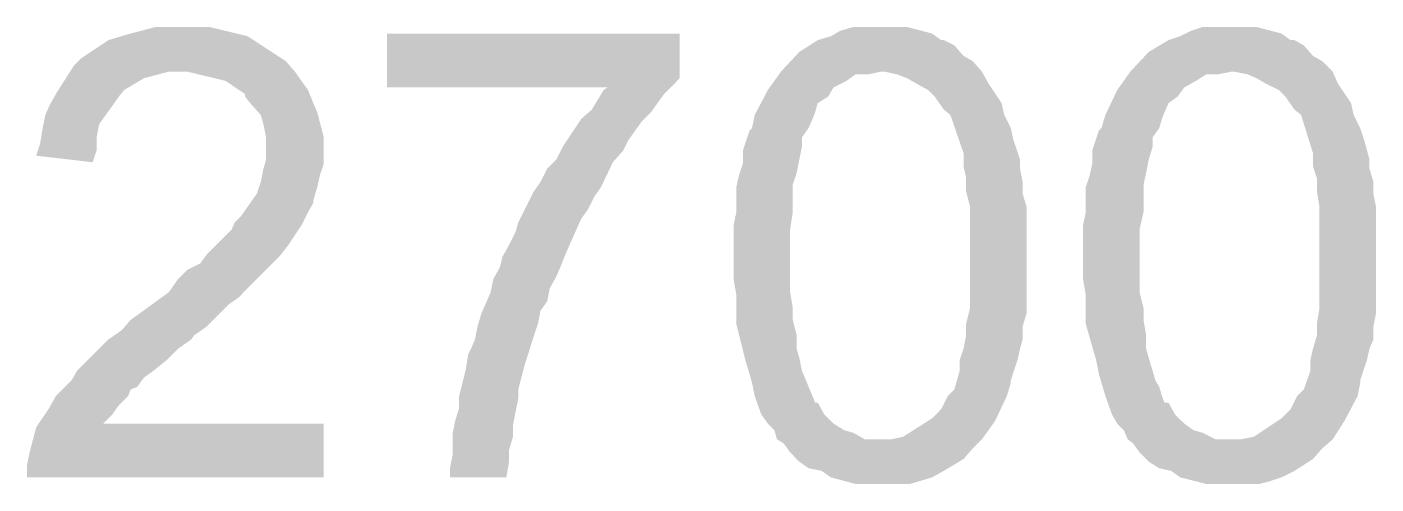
# Model space of a CAD drawing. Header units: feet. Extents: x -99009 to 3252343, y -11094690 to 9035152.
# Drawn here: x 1651759.11 to 1651777.22, y -1995805.01 to -1995798.87 of the extents above; entities that cross this region are included whole.
import ezdxf

# ---------------------------------------------------------------- set-up
doc = ezdxf.new("R2010")
doc.units = ezdxf.units.FT
doc.layers.add('H', color=7, linetype='Continuous', lineweight=0)

msp = doc.modelspace()

# ---------------------------------------------------------------- hatches: boundary and pattern name
at = {"layer": 'H', "linetype": 'Continuous'}
for points in [[(1651759.98978, -1995800.69088), (1651759.23078, -1995800.60288), (1651759.28378, -1995800.44388), (1651759.31878, -1995800.23188), (1651759.35478, -1995800.05588), (1651759.40778, -1995799.93288), (1651759.49578, -1995799.77388), (1651759.74278, -1995799.38588), (1651759.83078, -1995799.29788), (1651760.20078, -1995799.05088), (1651760.37778, -1995798.99788), (1651760.50078, -1995798.96188), (1651760.83578, -1995798.87388), (1651761.55878, -1995798.87388), (1651762.07078, -1995798.99788), (1651762.58278, -1995799.33288), (1651762.70578, -1995799.47388), (1651761.01278, -1995799.47388), (1651760.67778, -1995799.56188), (1651760.41278, -1995799.72088), (1651760.34178, -1995799.80888), (1651760.25378, -1995799.93288), (1651760.16578, -1995800.05588), (1651760.07778, -1995800.17888), (1651760.04278, -1995800.35588), (1651760.04278, -1995800.53188), (1651759.98978, -1995800.69088)], [(1651770.23778, -1995805.01288), (1651769.90278, -1995804.92388), (1651769.77878, -1995804.83588), (1651769.60278, -1995804.80088), (1651769.47878, -1995804.71288), (1651769.35578, -1995804.58888), (1651769.26778, -1995804.46588), (1651770.57278, -1995804.41288), (1651770.71378, -1995804.41288), (1651770.87278, -1995804.37788), (1651771.26078, -1995804.13088), (1651771.38378, -1995804.00688), (1651771.47278, -1995803.83088), (1651771.56078, -1995803.74288), (1651771.63078, -1995803.49588), (1651771.63078, -1995803.35388), (1651771.68378, -1995803.19588), (1651771.71878, -1995803.01888), (1651771.71878, -1995802.86088), (1651771.77178, -1995802.64888), (1651771.77178, -1995801.29088), (1651771.71878, -1995801.07888), (1651771.71878, -1995800.90288), (1651771.68378, -1995800.74388), (1651771.68378, -1995800.56788), (1651771.50778, -1995800.05588), (1651771.41978, -1995799.98488), (1651771.29578, -1995799.80888), (1651771.20778, -1995799.72088), (1651771.04878, -1995799.63288), (1651770.92578, -1995799.56188), (1651770.78478, -1995799.50888), (1651770.62578, -1995799.47388), (1651769.23178, -1995799.47388), (1651769.47878, -1995799.20888), (1651769.72578, -1995799.05088), (1651769.90278, -1995798.99788), (1651770.02578, -1995798.92688), (1651770.20278, -1995798.87388), (1651770.92578, -1995798.87388), (1651771.26078, -1995798.96188), (1651771.38378, -1995799.05088), (1651771.41978, -1995799.05088), (1651771.56078, -1995799.12088), (1651771.68378, -1995799.26188), (1651771.80778, -1995799.33288), (1651771.93078, -1995799.47388), (1651772.01878, -1995799.63288), (1651772.19578, -1995799.89688), (1651772.23078, -1995800.05588), (1651772.31878, -1995800.23188), (1651772.35378, -1995800.39088), (1651772.44278, -1995800.65588), (1651772.44278, -1995800.77888), (1651772.47778, -1995800.95588), (1651772.47778, -1995801.11388), (1651772.53078, -1995801.29088), (1651772.53078, -1995802.71888), (1651772.47778, -1995802.89588), (1651772.47778, -1995803.07188), (1651772.44278, -1995803.19588), (1651772.40678, -1995803.35388), (1651772.31878, -1995803.61888), (1651772.31878, -1995803.65388), (1651772.26578, -1995803.83088), (1651772.10778, -1995804.16588), (1651771.93078, -1995804.41288), (1651771.80778, -1995804.53588), (1651771.68378, -1995804.67688), (1651771.41978, -1995804.83588), (1651771.26078, -1995804.92388), (1651771.08378, -1995804.97688), (1651770.96078, -1995805.01288), (1651770.23778, -1995805.01288)], [(1651774.94678, -1995805.01288), (1651774.59478, -1995804.92388), (1651774.47078, -1995804.83588), (1651774.31178, -1995804.80088), (1651774.17078, -1995804.71288), (1651774.04778, -1995804.58888), (1651773.95978, -1995804.46588), (1651775.28278, -1995804.41288), (1651775.40578, -1995804.41288), (1651775.58178, -1995804.37788), (1651775.95278, -1995804.13088), (1651776.07578, -1995804.00688), (1651776.16378, -1995803.83088), (1651776.25278, -1995803.74288), (1651776.34078, -1995803.49588), (1651776.34078, -1995803.35388), (1651776.37578, -1995803.19588), (1651776.42878, -1995803.01888), (1651776.42878, -1995802.86088), (1651776.46378, -1995802.64888), (1651776.46378, -1995801.29088), (1651776.42878, -1995801.07888), (1651776.42878, -1995800.90288), (1651776.37578, -1995800.74388), (1651776.37578, -1995800.56788), (1651776.21678, -1995800.05588), (1651776.12878, -1995799.98488), (1651776.00578, -1995799.80888), (1651775.91778, -1995799.72088), (1651775.74078, -1995799.63288), (1651775.61778, -1995799.56188), (1651775.49378, -1995799.50888), (1651775.31778, -1995799.47388), (1651773.92378, -1995799.47388), (1651774.17078, -1995799.20888), (1651774.43578, -1995799.05088), (1651774.59478, -1995798.99788), (1651774.73578, -1995798.92688), (1651774.89378, -1995798.87388), (1651775.61778, -1995798.87388), (1651775.95278, -1995798.96188), (1651776.07578, -1995799.05088), (1651776.12878, -1995799.05088), (1651776.25278, -1995799.12088), (1651776.37578, -1995799.26188), (1651776.49978, -1995799.33288), (1651776.64078, -1995799.47388), (1651776.71078, -1995799.63288), (1651776.88778, -1995799.89688), (1651776.92278, -1995800.05588), (1651777.01078, -1995800.23188), (1651777.06378, -1995800.39088), (1651777.13478, -1995800.65588), (1651777.13478, -1995800.77888), (1651777.18778, -1995800.95588), (1651777.18778, -1995801.11388), (1651777.22278, -1995801.29088), (1651777.22278, -1995802.71888), (1651777.18778, -1995802.89588), (1651777.18778, -1995803.07188), (1651777.13478, -1995803.19588), (1651777.09878, -1995803.35388), (1651777.01078, -1995803.61888), (1651777.01078, -1995803.65388), (1651776.97578, -1995803.83088), (1651776.79878, -1995804.16588), (1651776.64078, -1995804.41288), (1651776.49978, -1995804.53588), (1651776.37578, -1995804.67688), (1651776.12878, -1995804.83588), (1651775.95278, -1995804.92388), (1651775.79378, -1995804.97688), (1651775.65278, -1995805.01288), (1651774.94678, -1995805.01288)], [(1651764.78678, -1995804.92388), (1651764.78678, -1995804.80088), (1651764.82278, -1995804.62388), (1651764.82278, -1995804.34188), (1651764.85778, -1995804.16588), (1651764.91078, -1995803.98888), (1651764.91078, -1995803.83088), (1651764.99878, -1995803.47788), (1651765.03378, -1995803.26588), (1651765.06978, -1995803.19588), (1651765.12278, -1995803.07188), (1651765.15778, -1995802.89588), (1651765.21078, -1995802.71888), (1651765.28078, -1995802.56088), (1651765.33378, -1995802.43688), (1651765.36878, -1995802.26088), (1651765.45778, -1995802.10188), (1651765.49278, -1995801.96088), (1651765.58078, -1995801.80188), (1651765.66878, -1995801.62588), (1651765.70478, -1995801.50188), (1651765.91578, -1995801.07888), (1651766.00378, -1995800.95588), (1651766.09278, -1995800.77888), (1651766.21578, -1995800.65588), (1651766.30378, -1995800.47888), (1651766.48078, -1995800.21488), (1651766.55078, -1995800.10888), (1651766.69178, -1995799.98488), (1651766.85078, -1995799.72088), (1651766.90378, -1995799.68588), (1651763.94078, -1995799.68588), (1651763.94078, -1995798.96188), (1651767.87378, -1995798.96188), (1651767.87378, -1995799.56188), (1651767.66278, -1995799.77388), (1651767.48578, -1995800.02088), (1651767.36278, -1995800.14388), (1651767.18578, -1995800.39088), (1651767.11578, -1995800.53188), (1651766.97478, -1995800.69088), (1651766.81578, -1995801.02588), (1651766.72778, -1995801.14988), (1651766.63878, -1995801.32588), (1651766.55078, -1995801.44888), (1651766.39278, -1995801.80188), (1651766.33978, -1995801.92588), (1651766.26878, -1995802.10188), (1651766.21578, -1995802.22588), (1651766.12778, -1995802.38388), (1651766.09278, -1995802.56088), (1651766.00378, -1995802.68388), (1651765.96878, -1995802.86088), (1651765.91578, -1995803.01888), (1651765.79278, -1995803.40688), (1651765.70478, -1995803.74288), (1651765.70478, -1995803.86588), (1651765.66878, -1995804.04188), (1651765.63378, -1995804.21888), (1651765.63378, -1995804.37788), (1651765.58078, -1995804.55388), (1651765.58078, -1995804.71288), (1651765.54578, -1995804.92388), (1651764.78678, -1995804.92388)], [(1651759.10778, -1995804.92388), (1651759.10778, -1995804.76588), (1651759.14278, -1995804.58888), (1651759.23078, -1995804.25388), (1651759.40778, -1995803.98888), (1651759.49578, -1995803.83088), (1651759.61878, -1995803.70688), (1651759.70678, -1995803.61888), (1651759.77778, -1995803.49588), (1651760.20078, -1995803.07188), (1651760.37778, -1995802.94888), (1651760.50078, -1995802.80788), (1651761.01278, -1995802.43688), (1651761.13578, -1995802.26088), (1651761.25978, -1995802.13688), (1651761.43578, -1995802.04888), (1651761.52378, -1995801.92588), (1651761.64778, -1995801.80188), (1651761.85878, -1995801.59088), (1651761.89478, -1995801.50188), (1651761.98278, -1995801.41388), (1651762.10578, -1995801.23788), (1651762.19378, -1995801.11388), (1651762.24678, -1995800.95588), (1651762.28278, -1995800.77888), (1651762.31778, -1995800.65588), (1651762.31778, -1995800.35588), (1651762.28278, -1995800.17888), (1651762.24678, -1995800.05588), (1651762.10578, -1995799.89688), (1651762.03578, -1995799.80888), (1651762.03578, -1995799.77388), (1651761.77078, -1995799.59688), (1651761.25978, -1995799.47388), (1651762.70578, -1995799.47388), (1651762.88178, -1995799.72088), (1651762.95278, -1995799.89688), (1651763.00578, -1995800.02088), (1651763.09378, -1995800.35588), (1651763.09378, -1995800.70888), (1651763.04078, -1995800.86688), (1651763.00578, -1995801.02588), (1651762.95278, -1995801.20288), (1651762.95278, -1995801.23788), (1651762.88178, -1995801.36088), (1651762.79378, -1995801.53788), (1651762.61778, -1995801.80188), (1651762.49378, -1995801.96088), (1651761.94778, -1995802.50788), (1651761.82378, -1995802.59588), (1651761.52378, -1995802.89588), (1651761.34778, -1995803.01888), (1651761.31278, -1995803.07188), (1651761.13578, -1995803.19588), (1651760.97678, -1995803.35388), (1651760.80078, -1995803.49588), (1651760.67778, -1995803.58388), (1651760.58878, -1995803.70688), (1651760.50078, -1995803.74288), (1651760.46578, -1995803.83088), (1651760.34178, -1995803.95388), (1651760.25378, -1995804.07788), (1651760.13078, -1995804.20088), (1651763.09378, -1995804.20088), (1651763.09378, -1995804.92388), (1651759.10778, -1995804.92388)], [(1651769.26778, -1995804.46588), (1651769.17878, -1995804.41288), (1651769.14378, -1995804.28888), (1651769.05578, -1995804.20088), (1651768.96778, -1995804.07788), (1651768.87978, -1995803.83088), (1651768.84378, -1995803.65388), (1651768.80878, -1995803.53088), (1651768.75578, -1995803.35388), (1651768.63278, -1995802.86088), (1651768.63278, -1995802.47288), (1651768.59678, -1995802.26088), (1651768.59678, -1995801.53788), (1651768.63278, -1995801.36088), (1651768.63278, -1995801.02588), (1651768.66778, -1995800.86688), (1651768.72078, -1995800.70888), (1651768.72078, -1995800.53188), (1651768.80878, -1995800.26788), (1651768.84378, -1995800.23188), (1651768.87978, -1995800.05588), (1651769.05578, -1995799.72088), (1651769.23178, -1995799.47388), (1651770.57278, -1995799.47388), (1651770.41378, -1995799.50888), (1651770.23778, -1995799.50888), (1651770.11378, -1995799.59688), (1651769.93778, -1995799.68588), (1651769.86678, -1995799.80888), (1651769.72578, -1995799.89688), (1651769.69078, -1995800.02088), (1651769.65578, -1995800.10888), (1651769.60278, -1995800.23188), (1651769.51478, -1995800.35588), (1651769.51478, -1995800.47888), (1651769.47878, -1995800.65588), (1651769.44378, -1995800.83188), (1651769.39078, -1995800.99088), (1651769.39078, -1995801.36088), (1651769.35578, -1995801.59088), (1651769.35578, -1995802.43688), (1651769.39078, -1995802.64888), (1651769.39078, -1995802.80788), (1651769.44378, -1995803.01888), (1651769.44378, -1995803.19588), (1651769.47878, -1995803.31888), (1651769.51478, -1995803.49588), (1651769.56778, -1995803.61888), (1651769.60278, -1995803.70688), (1651769.65578, -1995803.83088), (1651769.69078, -1995803.91888), (1651769.72578, -1995803.91888), (1651769.81378, -1995804.07788), (1651769.93778, -1995804.20088), (1651770.07878, -1995804.28888), (1651770.20278, -1995804.32488), (1651770.36078, -1995804.41288), (1651770.57278, -1995804.41288), (1651769.26778, -1995804.46588)], [(1651773.95978, -1995804.46588), (1651773.88878, -1995804.41288), (1651773.83578, -1995804.28888), (1651773.74778, -1995804.20088), (1651773.67678, -1995804.07788), (1651773.58878, -1995803.83088), (1651773.53578, -1995803.65388), (1651773.50078, -1995803.53088), (1651773.46578, -1995803.35388), (1651773.32478, -1995802.86088), (1651773.32478, -1995802.47288), (1651773.28878, -1995802.26088), (1651773.28878, -1995801.53788), (1651773.32478, -1995801.36088), (1651773.32478, -1995801.02588), (1651773.37778, -1995800.86688), (1651773.41278, -1995800.70888), (1651773.41278, -1995800.53188), (1651773.50078, -1995800.26788), (1651773.53578, -1995800.23188), (1651773.58878, -1995800.05588), (1651773.74778, -1995799.72088), (1651773.92378, -1995799.47388), (1651775.28278, -1995799.47388), (1651775.10578, -1995799.50888), (1651774.94678, -1995799.50888), (1651774.80578, -1995799.59688), (1651774.64778, -1995799.68588), (1651774.55878, -1995799.80888), (1651774.43578, -1995799.89688), (1651774.38278, -1995800.02088), (1651774.34778, -1995800.10888), (1651774.31178, -1995800.23188), (1651774.22378, -1995800.35588), (1651774.22378, -1995800.47888), (1651774.17078, -1995800.65588), (1651774.13578, -1995800.83188), (1651774.10078, -1995800.99088), (1651774.10078, -1995801.36088), (1651774.04778, -1995801.59088), (1651774.04778, -1995802.43688), (1651774.10078, -1995802.64888), (1651774.10078, -1995802.80788), (1651774.13578, -1995803.01888), (1651774.13578, -1995803.19588), (1651774.17078, -1995803.31888), (1651774.22378, -1995803.49588), (1651774.25878, -1995803.61888), (1651774.31178, -1995803.70688), (1651774.34778, -1995803.83088), (1651774.38278, -1995803.91888), (1651774.43578, -1995803.91888), (1651774.52378, -1995804.07788), (1651774.64778, -1995804.20088), (1651774.77078, -1995804.28888), (1651774.89378, -1995804.32488), (1651775.07078, -1995804.41288), (1651775.28278, -1995804.41288), (1651773.95978, -1995804.46588)]]:
    msp.add_hatch(color=256, dxfattribs=at).paths.add_polyline_path(points)

doc.saveas('drawing.dxf')
